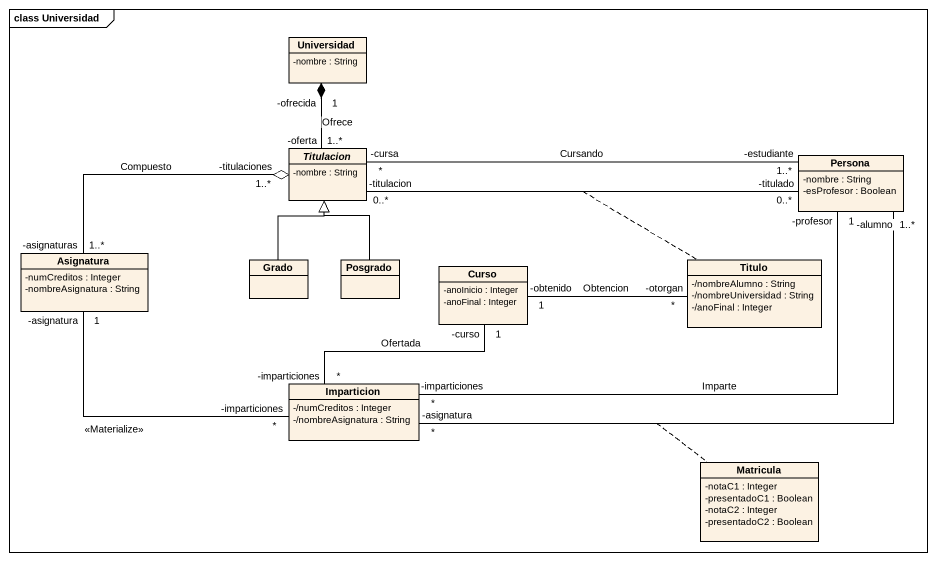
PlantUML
@startuml
mainframe class Universidad
hide circle
hide empty members
skinparam classAttributeIconSize 0
class Universidad {
  -nombre : String
}
abstract class Titulacion {
  -nombre : String
}
class Persona {
  -nombre : String
  -esProfesor : Boolean
}
class Asignatura {
  -numCreditos : Integer
  -nombreAsignatura : String
}
class Grado
class Posgrado
class Curso {
  -anoInicio : Integer
  -anoFinal : Integer
}
class Titulo {
  -/nombreAlumno : String
  -/nombreUniversidad : String
  -/anoFinal : Integer
}
class Imparticion {
  -/numCreditos : Integer
  -/nombreAsignatura : String
}
class Matricula {
  -notaC1 : Integer
  -presentadoC1 : Boolean
  -notaC2 : Integer
  -presentadoC2 : Boolean
}
Universidad "-ofrecida\n1" *-- "-oferta\n1..*" Titulacion : Ofrece
Titulacion "-cursa\n*" -right- "-estudiante\n1..*" Persona : Cursando
Titulacion "-titulacion\n0..*" -right- "-titulado\n0..*" Persona
(Titulacion, Persona) .. Titulo
Titulacion "-titulaciones\n1..*" o-left- "-asignaturas\n1..*" Asignatura : Compuesto
Asignatura "-asignatura\n1" -right- "-imparticiones\n*" Imparticion : <<Materialize>>
Grado -up-|> Titulacion
Posgrado -up-|> Titulacion
Curso "-obtenido\n1" -right- "-otorgan\n*" Titulo : Obtencion
Imparticion "-imparticiones\n*" -right- "-profesor\n1" Persona : Imparte
Imparticion "-asignatura\n*" -right- "-alumno\n1..*" Persona
(Imparticion, Persona) .. Matricula
Imparticion "-imparticiones\n*" -up- "-curso\n1" Curso : Ofertada
@enduml
